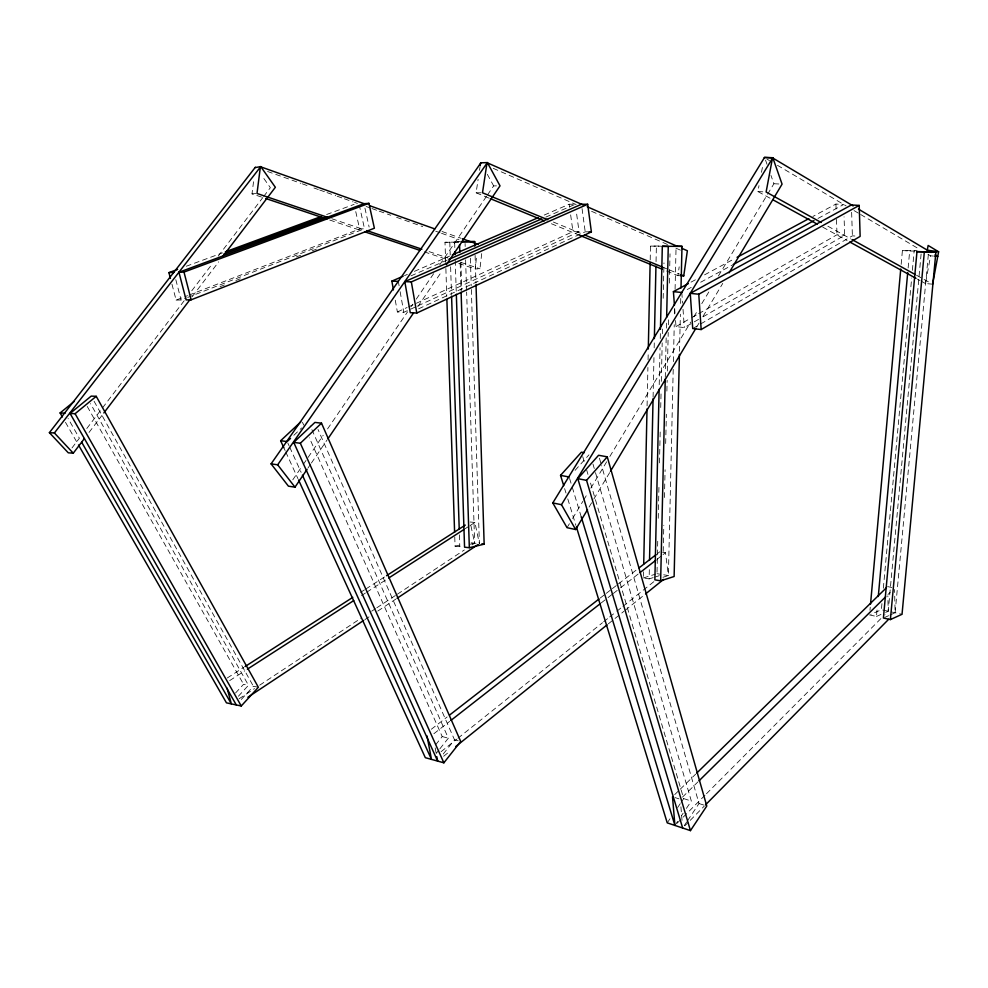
<?xml version="1.0" encoding="UTF-8"?>
<svg xmlns="http://www.w3.org/2000/svg" width="988" height="988" viewBox="0 0 988 988"><rect width="100%" height="100%" fill="white"/><g stroke="black" fill="none" stroke-linecap="round" stroke-linejoin="round"><path stroke-width="0.74" stroke-dasharray="4.94 3.71" d="M643.435 576.387L643.534 571.78M647.078 405.858L647.906 367.45M648.066 359.768L648.227 352.086M650.203 259.906L650.499 246.074L664.356 245.987M644.831 578.165L649.128 578.894L649.363 568.112M653.093 397.139L653.97 357.1M654.167 347.85L654.303 341.7M656.044 261.598L656.39 246.197L660.997 246.173M659.218 384.653L660.046 347.764M660.256 338.538L660.392 332.4M657.032 572.138L657.761 539.831M658.243 518.292L658.996 484.441M659.49 462.903L660.243 429.064M660.725 407.525L661.108 390.606M661.318 381.368L662.182 342.91M662.38 333.685L662.491 329.066M663.183 298.29L663.973 262.907M665.282 377.428L666.221 335.821M666.406 328.115L666.579 320.408M663.207 551.477L663.812 525.258M664.442 497.507L665.085 469.745M665.677 443.526L666.357 414.219M666.888 391.087L667.135 380.281M667.345 371.031L668.221 332.474M668.407 324.768L668.58 317.049M669.358 283.124L670.025 253.817M673.211 369.339L668.394 575.559L662.985 577.276M673.384 361.645L674.248 324.719M674.508 313.937L674.606 309.318M675.076 289.311L676.051 247.766M679.497 351.259L680.374 314.233M680.633 303.427L680.781 297.264M869.971 610.3L870.243 607.225M901.167 264.364L902.415 250.532L917.074 250.582M869.551 614.919L876.467 616.463L877.307 607.25M908.133 267.97L909.676 251.076L915.53 250.989M881.951 603.582L881.382 609.732L870.873 614.338M883.346 588.231L911.677 278.011M912.381 270.329L914.196 250.359M921.112 253.978L888.224 611.239L884.964 614.524M928.337 254.521L895.116 612.758L892.942 614.956M481.712 253.583L479.97 268.81L475.179 268.958L476.747 255.287M261.499 197.069L252.002 193.87L253.854 179.26M680.843 275.751L677.916 275.652L679.188 266.822M488.875 198.057L476.093 192.808L478.13 179.322M479.501 170.331L479.958 167.33M932.623 284.173L925.472 283.544L930.585 255.843L927.942 254.287M770.047 198.218L757.882 191.549L758.994 185.621M761.489 172.307L762.884 164.91M589.083 507.042L593.035 500.422M593.825 499.101L609.645 472.635M696.651 327.065L699.022 323.101M702.974 316.481L722.747 283.408M567.026 527.678L569.409 523.726M572.583 518.453L582.883 501.324M583.673 500.014L587.638 493.42M590.812 488.146L606.657 461.791M609.831 456.518L690.686 322.1M693.848 316.827L697.812 310.244M701.776 303.649L709.705 290.472M718.424 275.973L766.774 195.587M767.565 194.266L773.913 183.731L770.961 175.407M684.289 825.573L686.746 821.905M687.574 820.67L699.022 803.54L601.569 465.644M674.915 825.425L678.2 820.559M681.485 815.68L683.128 813.248M686.413 808.369L691.341 801.058L594.702 469.992M667.233 822.856L670.704 817.755M677.632 807.542L680.226 803.713M681.09 802.441L683.696 798.6L589.713 480.329M307.947 468.09L310.541 464.274M311.418 463.002L326.979 440.117M417.825 306.626L442.044 271.033M292.781 479.81L302.34 465.817M303.217 464.545L323.212 435.276M327.559 428.916L407.562 311.862M411.033 306.762L412.774 304.218M416.257 299.129L433.646 273.688M439.734 264.784L486.689 196.069M487.566 194.797L493.654 185.892L500.014 185.855M71.988 447.947L79.386 438.227L68.086 418.467M86.796 428.508L184.423 300.426M191.758 290.793L211.84 264.451M218.237 256.077L262.857 197.526M263.685 196.427L270.366 187.683L261.894 175.741M89.019 432.46L101.986 415.405M192.215 296.672L218.681 261.857M443.266 753.992L454.505 739.802L318.013 429.459M436.153 753.498L438.968 749.966M439.907 748.78L448.342 738.184L310.232 425.865M435.646 744.779L442.216 736.566L309.368 437.795M575.09 470.362L588.971 454.838M241.319 699.455L253.397 686.277L258.362 687.265M238.404 696.231L248.47 685.289L90.501 403.61M235.502 693.033L243.567 684.314L248.47 685.289M684.82 825.82L689.155 821.436M690.241 820.336L704.333 806.06M677.101 823.251L705.395 794.834M706.482 793.735L883.877 615.61M682.498 797.106L697.874 781.94M887.928 594.554L890.126 592.38M674.718 794.611L679.127 790.301M680.226 789.214L695.675 774.135M293.856 435.276L301.661 427.94M443.661 756.265L449.664 751.423M608.299 623.873L623.922 611.313M625.132 610.349L644.349 594.887M441.105 751.683L456.752 739.172M457.963 738.209L602.47 622.736M603.668 621.773L608.485 617.92M609.695 616.957L615.709 612.152M616.92 611.189L621.736 607.336M622.946 606.373L654.254 581.352M433.893 733.701L449.664 721.376M601.223 602.927L612.128 594.393M613.338 593.455L619.402 588.712M620.612 587.761L638.804 573.546M656.995 559.332L661.837 555.54M663.047 554.601L665.48 552.7L668.394 575.559L662.676 574.621M431.336 729.243L447.132 716.967M600.21 598.049L605.076 594.282M606.286 593.331L611.152 589.564M612.362 588.613L617.228 584.847M618.439 583.896L636.667 569.743M657.316 553.7L659.749 551.81M364.918 619.612L370.055 616.191M377.774 611.078L395.78 599.136M239.084 698.788L254.534 688.587M259.671 685.178L361.373 618.006M371.673 611.202L375.526 608.645M376.811 607.793L396.126 595.035M397.411 594.196L464.348 549.97M472.079 544.87L474.648 543.165L466.632 292.003M229.698 680.584L244.777 670.852M361.509 595.566L365.399 593.059M366.696 592.22L387.457 578.832M465.187 528.691L468.831 526.357M470.041 525.567L474.882 522.454L479.39 543.672L471.276 287.15M227.265 677.978L243.727 667.406M360.558 592.368L364.461 589.873M365.758 589.033L385.221 576.523M692.724 328.559L699.368 324.694M700.702 323.928L852.385 235.836L854.966 236.021M675.557 320.52L676.002 326.608L684.326 327.584L701.702 317.58M703.036 316.815L844.678 235.28L844.061 216.817M676.002 326.608L690.637 318.247M691.971 317.494L697.293 314.456M698.627 313.69L837.021 234.724L844.678 235.28M687.203 289.558L691.242 287.36M700.69 282.222L731.7 265.364M818.027 218.434L843.653 204.504L835.934 204.047L812.914 216.458M691.02 282.148L696.441 279.233M704.568 274.849L734.368 258.794M418.653 308.799L585.205 231.81L588.91 231.859M395.274 300.204L397.374 311.961L403.796 312.319L416.417 306.515M417.813 305.872L579.067 231.723L576.35 211.889M397.374 311.961L407.118 307.49M408.513 306.86L572.966 231.624L579.067 231.723M884.717 617.438L888.607 615.685M889.916 615.092L895.116 612.758L894.56 589.503M876.467 616.463L884.309 612.98M885.619 612.399L888.224 611.239L887.841 595.838M410.959 275.862L447.478 259.955M545.808 217.113L575.3 204.257L569.174 204.244L543.845 215.223M404.537 275.627L407.34 274.405M414.38 271.354L449.565 256.102M220.065 286.668L224.387 284.989M235.885 280.506L240.208 278.826M296.301 256.979L300.611 255.299M312.122 250.816L316.432 249.137M171.961 284.186L176.111 300.093L187.584 295.647M189.017 295.091L359.62 229.031L364.523 228.759L359.36 205.492M176.111 300.093L181.088 299.994L186.287 297.981M187.72 297.425L364.523 228.759M186.3 266.229L222.473 252.891M326.645 214.495L354.136 204.368M649.128 578.894L653.192 577.61M654.55 577.177L659.972 575.473M643.41 577.931L655.637 574.102M454.752 536.916L455.06 546.166L462.495 544.413M455.06 546.166L459.803 546.685L462.767 545.981M470.189 544.215L474.648 543.165L470.424 523.405M252.002 193.87L255.744 193.574M445.662 262.339L444.995 242.282L458.938 242.035M454.813 247.568L454.628 241.838L459.469 241.615M476.093 192.808L482.49 192.784M444.995 242.282L458.728 242.245M454.628 241.838L459.185 241.825M650.499 246.074L656.39 246.197M773.913 183.731L782.076 184.151M757.882 191.549L766.12 192.005M902.415 250.532L909.676 251.076M930.585 255.843L933.45 256.065M470.127 521.997L474.882 522.454M471.103 542.795L477.019 543.412M662.615 552.255L665.48 552.7M656.995 573.67L659.836 574.152M887.595 586.588L891.756 587.465M882.753 610.028L902.032 614.289M442.216 736.566L448.342 738.184M454.505 739.802L458.222 740.778M683.696 798.6L691.341 801.058M699.022 803.54L706.778 806.035M675.1 797.6L679.003 798.86M329.72 220.028L360.41 230.352M424.284 251.841L447.502 259.646M458.803 263.45L475.179 268.958M331.758 218.731L363.88 229.587M429.138 251.631L447.984 258.004M460.816 262.339L479.97 268.81M267.563 171.492L300.908 183.336M302.353 183.854L308.157 185.917M313.949 187.979L318.309 189.523M319.754 190.042L325.558 192.092M327.003 192.611L335.698 195.698M337.155 196.217L342.947 198.279M344.404 198.786L353.099 201.885M354.556 202.392L357.446 203.429M366.153 206.517L370.5 208.06M371.945 208.579L377.749 210.629M379.194 211.148L390.803 215.273M396.596 217.335L422.691 226.598M435.745 231.229L440.092 232.785M441.55 233.292L458.938 239.479M442.019 231.488L460.853 238.207M551.415 223.733L579.845 235.403M666.554 270.996L677.916 275.652M553.354 222.041L580.289 233.156M662.503 267.081L668.172 269.415M669.58 270.008L679.509 274.096M493.271 168.355L576.165 204.578M591.614 211.333L667.468 244.481M675.903 248.161L681.522 250.619M822.757 227.154L847.087 240.516M917.358 279.098L920.063 280.58M921.421 281.321L925.472 283.544M827.882 226.203L850.717 238.837M916.518 275.257L931.289 283.433M766.91 159.068L769.553 160.636M777.47 165.317L846.111 205.899M854.027 210.58L859.301 213.704M860.622 214.482L920.026 249.606M65.467 422.296L77.731 443.674M87.253 406.451L243.567 684.314M94.07 401.252L253.397 686.277M487.306 174.296L493.654 185.892M283.84 447.737L285.112 450.553M285.754 451.948L297.919 478.6M287.792 442.97L289.064 445.761M289.706 447.169L301.142 472.363M302.476 422.296L303.736 425.112M765.552 160.142L767.021 164.304M564.617 488.615L565.976 493.024M567.779 498.915L575.918 525.418M569.594 478.488L571.83 485.861M572.287 487.343L581.24 516.872M582.722 456.641L584.476 462.557M586.662 469.955L587.971 474.401M592.985 464.076L594.27 468.51M599.432 458.234L601.149 464.162M175.815 279.69L181.088 299.994M355.754 211.617L359.62 229.031M364.93 208.073L369.117 227.03M435.165 747.867L436.276 753.745M398.312 281.37L399.103 285.791M400.14 291.695L403.796 312.319M569.174 204.244L569.594 207.282M570.644 214.89L572.966 231.624M582.056 208.616L585.205 231.81M680.917 806.838L682.041 820.46M674.656 308.355L675.1 314.443M681.806 292.497L682.572 303.168M683.017 309.269L684.326 327.584M835.934 204.047L836.206 211.716M836.478 219.385L837.021 234.724M465.089 243.505L465.175 246.481M465.607 259.856L466.583 290.46M460.902 262.265L461.791 290.003M460.161 263.154L461.063 290.83M455.233 260.449L456.234 291.201M449.799 242.06L450.219 254.916M450.614 266.797L451.528 294.56M459.408 534.891L459.803 546.685M445.872 268.501L446.786 296.277M851.644 212.309L852.385 235.836M475.105 255.398L475.969 283.05M470.362 258.189L471.227 285.606"/><path stroke-width="1.48" d="M643.707 564.099L647.017 408.933M648.301 349.011L650.129 262.981M649.524 560.406L653.056 398.683M654.365 338.612L655.946 266.229M659.12 389.272L654.871 579.857L660.651 580.833L674.125 576.51L679.423 354.346M660.453 329.325L662.306 246.321L681.992 246.345L681.004 288.002M660.651 580.833L665.245 378.972M666.641 317.333L668.259 246.444L662.306 246.321M870.527 604.15L900.747 268.983M878.283 596.505L907.713 272.577M916.975 251.644L883.408 618.019L890.398 619.575L902.032 614.289L935.895 252.014L916.975 251.644L935.895 252.014M890.398 619.575L924.311 252.199M255.349 167.577L260.746 166.602L275.356 187.275L223.239 255.855M680.843 275.751L683.758 275.85L687.364 250.754L681.72 248.272M480.18 165.823L480.637 162.835L487.368 162.588L500.014 185.855L446.378 264.673M932.623 284.173L938.6 251.779L928.14 245.456L927.275 250.149L938.6 251.779M764.267 157.512L772.517 157.858L766.12 192.005L821.176 222.485M729.082 272.812L782.076 184.151L772.814 157.722L764.564 157.376L552.786 502.929L567.026 527.678L575.634 529.531L587.502 509.685M610.436 471.313L695.861 328.399M575.634 529.531L561.48 504.707L772.814 157.722M576.375 526.9L667.233 822.856L690.451 830.624L706.778 806.035L607.262 456.827L598.58 455.27L577.807 478.674L682.659 828.018M480.958 162.711L271.083 463.878L288.434 486.17L294.98 487.158L307.083 469.362M327.855 438.857L413.503 312.986M271.083 463.878L277.653 464.805L487.368 162.588M255.398 167.182L49.4 432.658L68.283 452.813L73.273 453.183L84.388 438.561M103.839 412.959L190.375 299.105M49.4 432.658L54.389 432.966L260.746 166.602M298.561 479.995L425.322 757.685L443.871 762.81L460.704 741.432L321.508 423.173L314.913 422.407L293.732 442.402L437.647 761.093L436.82 756.685M690.451 830.624L586.551 480.341L607.262 456.827M563.716 485.664L560.542 475.364L581.413 452.195L584.266 452.702M78.497 445.008L226.45 702.851L241.257 705.988L258.362 687.265L96.231 396.312L91.192 396.114L70.074 413.453L236.293 704.938M705.42 804.961L888.607 619.353M698.973 780.866L885.742 596.715M696.775 773.048L886.495 587.675M293.732 442.402L300.34 443.254L321.508 423.173M290.509 438.425L287.162 441.562L280.629 440.734L283.84 447.737M280.629 440.734L300.735 421.938M70.074 413.453L75.1 413.7L96.231 396.312M62.405 416.948L60.107 412.947L74.174 401.461M455.678 746.595L607.101 624.848M645.559 593.924L663.578 579.425M450.874 720.437L600 603.878M640.014 572.608L655.773 560.282M449.565 715.077L599 599M639.088 567.853L656.106 554.639M247.877 697.256L363.633 620.464M397.077 598.283L478.106 544.524M247.371 669.185L353.729 600.581M388.753 577.992L463.977 529.482M245.036 666.567L352.778 597.37M386.518 575.695L465.274 525.11M701.171 329.547L860.14 236.391L859.214 205.43L851.409 204.961L690.254 293.35L692.724 328.559L701.171 329.547L698.763 294.226L859.214 205.43M733.059 264.623L813.976 220.633M674.434 305.317L673.421 291.633L688.315 283.605M737.073 257.325L808.851 218.644M416.775 313.048L591.38 231.896L587.675 204.281L581.475 204.269L404.808 281.642L410.267 312.677L416.775 313.048L411.341 281.901L587.675 204.281M448.885 259.338L541.597 218.941M393.434 289.929L391.866 281.111L403.129 276.232M452.381 254.879L538.213 217.669M191.153 299.809L374.378 228.216L368.919 203.355L363.967 203.689L178.939 272.268L186.102 299.895L191.153 299.809L183.99 272.083L178.939 272.268M183.99 272.083L368.919 203.355M170.442 278.406L168.936 272.626L177.618 269.428M225.363 251.829L320.853 216.631M224.017 253.928L322.421 217.57M456.333 294.276L464.558 547.191L469.337 547.71L484.157 544.166L476.018 284.593M474.808 246.185L474.672 241.578L462.236 241.825M168.936 272.626L173.925 272.441M460.988 241.615L474.672 241.578M588.91 231.859L591.38 231.896M676.088 246.222L681.992 246.345M391.866 281.111L398.312 281.37M404.808 281.642L411.341 281.901M60.107 412.947L65.072 413.194M934.883 256.176L937.748 256.398L935.105 254.83M673.421 291.633L681.806 292.497M690.254 293.35L698.763 294.226M481.774 543.919L484.157 544.166M560.542 475.364L569.15 477.006M577.807 478.674L586.551 480.341M552.786 502.929L561.48 504.707M265.76 198.502L326.806 219.04M364.77 231.81L419.925 250.372M327.374 217.249L257.004 193.475L260.4 166.713L365.251 204.108M366.783 230.575L421.888 249.186M369.598 205.665L434.782 228.907M462.298 238.726L478.229 244.407M490.307 198.65L544.314 220.818M579.845 235.403L662.281 269.242M547.685 219.694L482.49 192.784L487.035 162.711L582.969 204.874M584.538 234.909L662.503 267.081M680.93 274.676L683.758 275.85M587.205 206.739L677.484 246.407M772.752 199.7L817.348 224.19M849.791 241.998L916.012 278.344M852.064 239.578L915.172 274.516M772.517 157.858L853.15 205.949M858.436 209.098L931.141 252.459M54.389 432.966L73.273 453.183M277.653 464.805L294.98 487.158M81.683 442.229L231.353 703.888L227.092 688.167M75.1 413.7L241.257 705.988M302.414 475.166L431.472 759.389L427.038 735.949M300.34 443.254L443.871 762.81M581.24 516.872L674.915 825.425L672.507 796.76M459.568 244.691L459.815 252.385M461.112 292.374L469.337 547.71M454.949 251.866L455.048 254.719M451.578 296.104L459.222 529M446.885 299.352L454.604 532.285"/></g></svg>
